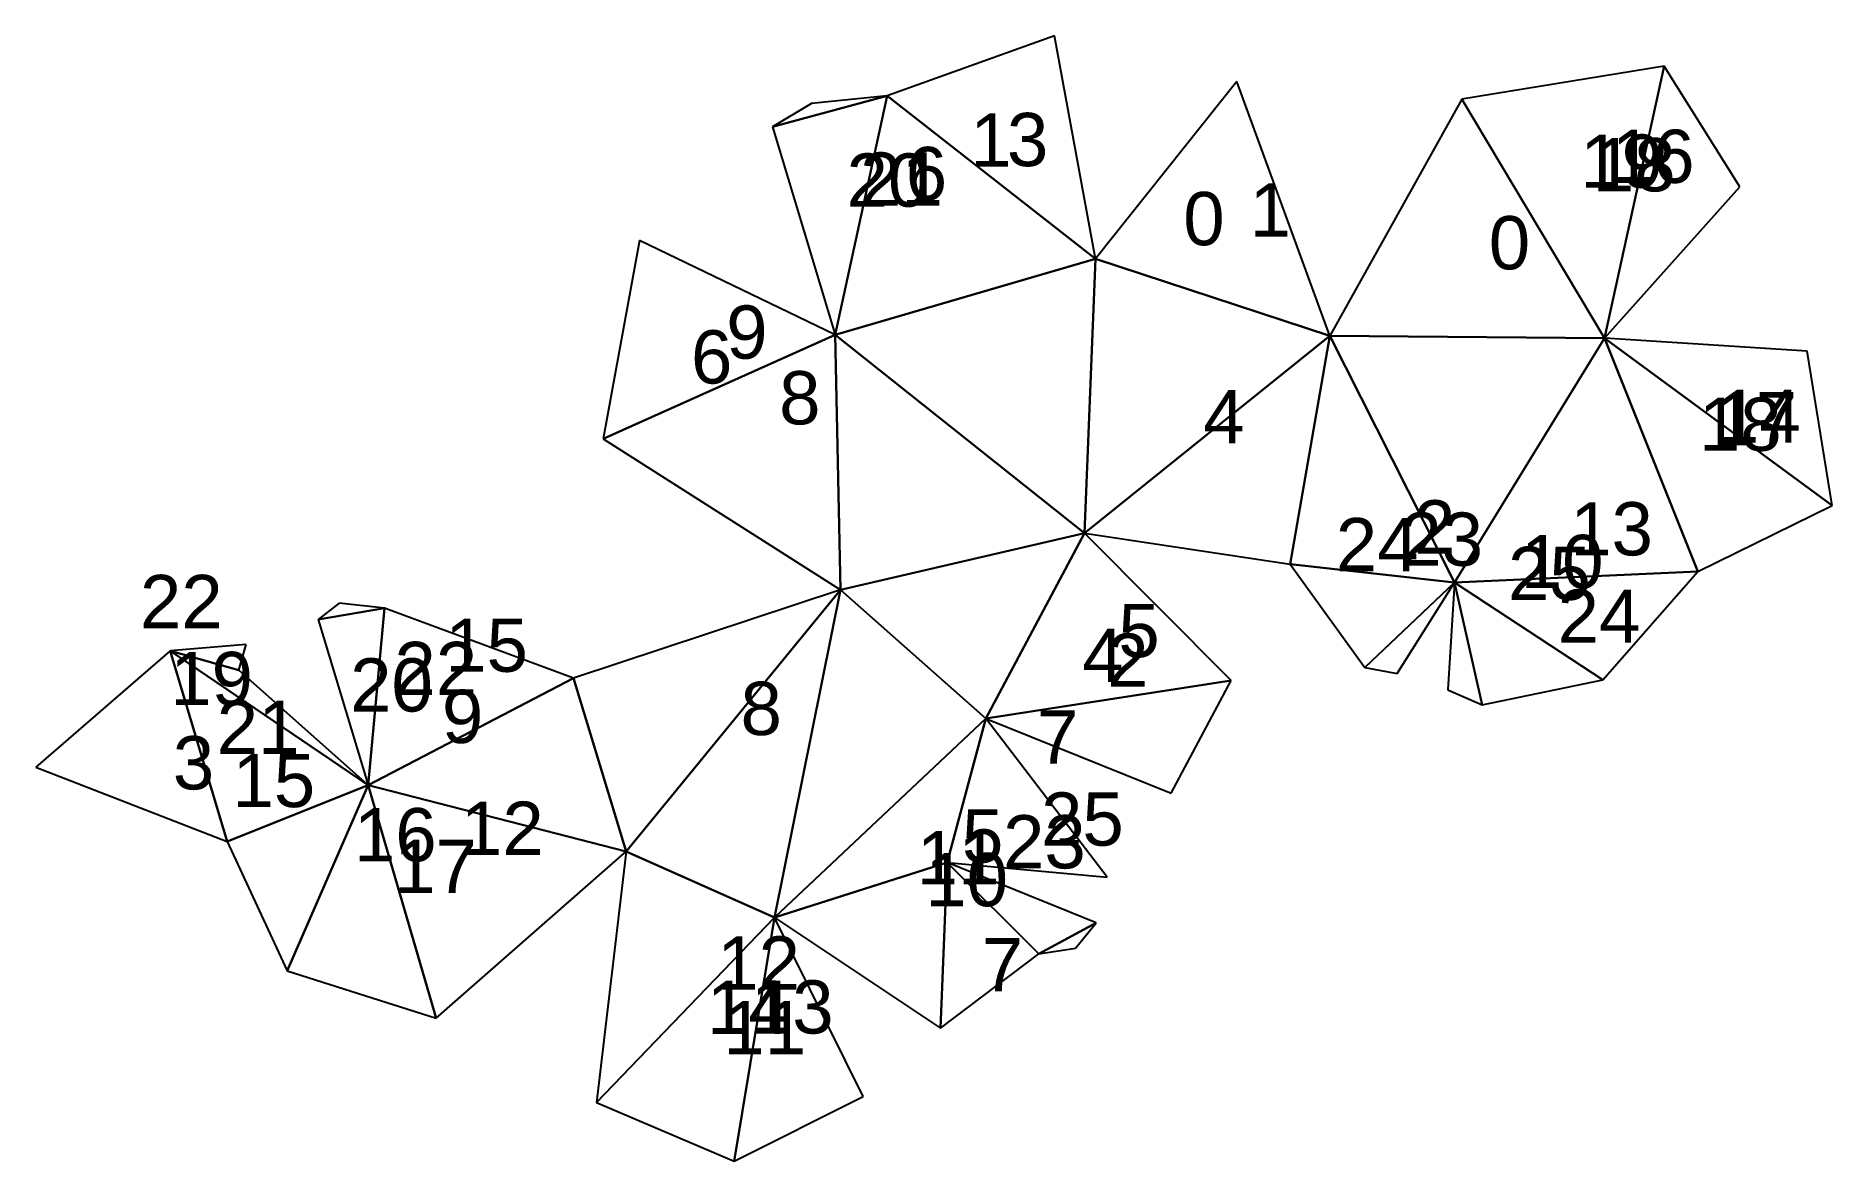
# Model space of a CAD drawing. Extents: x -5.37 to 1.37, y -3.47 to 0.76.
import ezdxf

# ---------------------------------------------------------------- set-up
doc = ezdxf.new("R2010")
doc.units = 0
doc.styles.get("Standard").update_dxf_attribs({"font": 'arial.ttf'})

msp = doc.modelspace()

# ---------------------------------------------------------------- linework, layer by layer
at = {"color": 0}
for p, q in [((-1.5489, 0.7582), (-2.1762, 0.5325)), ((-1.3945, -0.0793), (-1.5489, 0.7582)), ((0.7408, 0.6448), (-0.0198, 0.5201)), ((1.0247, 0.1916), (0.7408, 0.6448)), ((-0.8641, 0.5869), (-1.3945, -0.0793)), ((-0.5149, -0.3681), (-0.8641, 0.5869)), ((-2.461, 0.5038), (-2.6079, 0.416)), ((-2.1762, 0.5325), (-2.461, 0.5038)), ((-0.0198, 0.5201), (-0.5149, -0.3681)), ((-2.6079, 0.416), (-2.3718, -0.3651)), ((0.5157, -0.3767), (1.0247, 0.1916)), ((-3.1064, -0.0098), (-3.2428, -0.7549)), ((-2.3718, -0.3651), (-3.1064, -0.0098)), ((1.277, -0.4257), (0.5157, -0.3767)), ((1.3707, -1.0054), (1.277, -0.4257)), ((-3.2428, -0.7549), (-2.3521, -1.3221)), ((0.867, -1.2531), (1.3707, -1.0054)), ((-1.436, -1.1098), (-0.6637, -1.2258)), ((-0.8853, -1.6636), (-1.436, -1.1098)), ((-0.6637, -1.2258), (-0.3829, -1.6148)), ((0.5095, -1.6609), (0.867, -1.2531)), ((-2.3521, -1.3221), (-3.3544, -1.6545)), ((-0.2619, -1.6369), (-0.0466, -1.2956)), ((-0.0466, -1.2956), (-0.0713, -1.6984)), ((-4.2347, -1.3728), (-4.3128, -1.434)), ((-4.0646, -1.3913), (-4.2347, -1.3728)), ((-3.3544, -1.6545), (-4.0646, -1.3913)), ((-4.3128, -1.434), (-4.1259, -2.0569)), ((-4.5839, -1.5284), (-4.8692, -1.5517)), ((-4.611, -1.6238), (-4.5839, -1.5284)), ((-4.8692, -1.5517), (-5.3727, -1.9888)), ((-0.3829, -1.6148), (-0.2619, -1.6369)), ((-4.1259, -2.0569), (-4.611, -1.6238)), ((-1.1111, -2.0868), (-0.8853, -1.6636)), ((0.0565, -1.7547), (0.5095, -1.6609)), ((-0.0713, -1.6984), (0.0565, -1.7547)), ((-1.806, -1.8064), (-1.1111, -2.0868)), ((-1.3507, -2.4015), (-1.806, -1.8064)), ((-5.3727, -1.9888), (-4.6543, -2.2681)), ((-4.6543, -2.2681), (-4.4293, -2.7533)), ((-3.8699, -2.9319), (-3.1561, -2.3057)), ((-3.1561, -2.3057), (-3.2681, -3.2486)), ((-1.3921, -2.5729), (-1.9512, -2.3469)), ((-1.9512, -2.3469), (-1.3507, -2.4015)), ((-2.5994, -2.5539), (-1.9761, -2.9693)), ((-2.2669, -3.2252), (-2.5994, -2.5539)), ((-1.4695, -2.6685), (-1.3921, -2.5729)), ((-1.9761, -2.9693), (-1.6076, -2.6897)), ((-1.6076, -2.6897), (-1.4695, -2.6685)), ((-4.4293, -2.7533), (-3.8699, -2.9319)), ((-2.7516, -3.4684), (-2.2669, -3.2252)), ((-3.2681, -3.2486), (-2.7516, -3.4684))]:
    msp.add_line(p, q, dxfattribs=at)
at = {"color": 1}
for p, q in [((0.7408, 0.6448), (0.5157, -0.3767)), ((0.5157, -0.3767), (0.7408, 0.6448)), ((-2.1762, 0.5325), (-2.6079, 0.416)), ((-2.6079, 0.416), (-2.1762, 0.5325)), ((-2.1762, 0.5325), (-2.3718, -0.3651)), ((-2.3718, -0.3651), (-2.1762, 0.5325)), ((-2.1762, 0.5325), (-1.3945, -0.0793)), ((-1.3945, -0.0793), (-2.1762, 0.5325)), ((0.5157, -0.3767), (-0.0198, 0.5201)), ((-0.0198, 0.5201), (0.5157, -0.3767)), ((-2.3718, -0.3651), (-1.3945, -0.0793)), ((-1.3945, -0.0793), (-2.3718, -0.3651)), ((-1.3945, -0.0793), (-1.436, -1.1098)), ((-1.436, -1.1098), (-1.3945, -0.0793)), ((-1.3945, -0.0793), (-0.5149, -0.3681)), ((-0.5149, -0.3681), (-1.3945, -0.0793)), ((-2.3718, -0.3651), (-3.2428, -0.7549)), ((-3.2428, -0.7549), (-2.3718, -0.3651)), ((-2.3718, -0.3651), (-1.436, -1.1098)), ((-2.3718, -0.3651), (-2.3521, -1.3221)), ((-1.436, -1.1098), (-2.3718, -0.3651)), ((-2.3521, -1.3221), (-2.3718, -0.3651)), ((-1.436, -1.1098), (-0.5149, -0.3681)), ((-0.5149, -0.3681), (-1.436, -1.1098)), ((-0.5149, -0.3681), (-0.6637, -1.2258)), ((-0.6637, -1.2258), (-0.5149, -0.3681)), ((-0.5149, -0.3681), (0.5157, -0.3767)), ((-0.0466, -1.2956), (-0.5149, -0.3681)), ((-0.5149, -0.3681), (-0.0466, -1.2956)), ((0.5157, -0.3767), (-0.5149, -0.3681)), ((0.5157, -0.3767), (-0.0466, -1.2956)), ((-0.0466, -1.2956), (0.5157, -0.3767)), ((1.3707, -1.0054), (0.5157, -0.3767)), ((0.5157, -0.3767), (0.867, -1.2531)), ((0.5157, -0.3767), (1.3707, -1.0054)), ((0.867, -1.2531), (0.5157, -0.3767)), ((-2.3521, -1.3221), (-1.436, -1.1098)), ((-1.436, -1.1098), (-2.3521, -1.3221)), ((-1.436, -1.1098), (-1.806, -1.8064)), ((-1.806, -1.8064), (-1.436, -1.1098)), ((-0.6637, -1.2258), (-0.0466, -1.2956)), ((-0.0466, -1.2956), (-0.6637, -1.2258)), ((-0.0466, -1.2956), (0.867, -1.2531)), ((0.867, -1.2531), (-0.0466, -1.2956)), ((-3.1561, -2.3057), (-2.3521, -1.3221)), ((-2.3521, -1.3221), (-3.1561, -2.3057)), ((-2.3521, -1.3221), (-2.5994, -2.5539)), ((-2.5994, -2.5539), (-2.3521, -1.3221)), ((-2.3521, -1.3221), (-1.806, -1.8064)), ((-1.806, -1.8064), (-2.3521, -1.3221)), ((-0.3829, -1.6148), (-0.0466, -1.2956)), ((-0.0466, -1.2956), (-0.3829, -1.6148)), ((-0.0466, -1.2956), (0.0565, -1.7547)), ((0.5095, -1.6609), (-0.0466, -1.2956)), ((-0.0466, -1.2956), (0.5095, -1.6609)), ((0.0565, -1.7547), (-0.0466, -1.2956)), ((-4.0646, -1.3913), (-4.3128, -1.434)), ((-4.3128, -1.434), (-4.0646, -1.3913)), ((-4.0646, -1.3913), (-4.1259, -2.0569)), ((-4.1259, -2.0569), (-4.0646, -1.3913)), ((-4.1259, -2.0569), (-4.8692, -1.5517)), ((-4.8692, -1.5517), (-4.6543, -2.2681)), ((-4.611, -1.6238), (-4.8692, -1.5517)), ((-4.8692, -1.5517), (-4.1259, -2.0569)), ((-4.8692, -1.5517), (-4.611, -1.6238)), ((-4.6543, -2.2681), (-4.8692, -1.5517)), ((-4.1259, -2.0569), (-3.3544, -1.6545)), ((-3.3544, -1.6545), (-4.1259, -2.0569)), ((-3.3544, -1.6545), (-3.1561, -2.3057)), ((-3.1561, -2.3057), (-3.3544, -1.6545)), ((-0.8853, -1.6636), (-1.806, -1.8064)), ((-1.806, -1.8064), (-0.8853, -1.6636)), ((-2.5994, -2.5539), (-1.806, -1.8064)), ((-1.806, -1.8064), (-2.5994, -2.5539)), ((-1.806, -1.8064), (-1.9512, -2.3469)), ((-1.9512, -2.3469), (-1.806, -1.8064)), ((-4.1259, -2.0569), (-4.6543, -2.2681)), ((-4.6543, -2.2681), (-4.1259, -2.0569)), ((-4.4293, -2.7533), (-4.1259, -2.0569)), ((-4.1259, -2.0569), (-4.4293, -2.7533)), ((-4.1259, -2.0569), (-3.1561, -2.3057)), ((-4.1259, -2.0569), (-3.8699, -2.9319)), ((-3.1561, -2.3057), (-4.1259, -2.0569)), ((-3.8699, -2.9319), (-4.1259, -2.0569)), ((-3.1561, -2.3057), (-2.5994, -2.5539)), ((-2.5994, -2.5539), (-3.1561, -2.3057)), ((-2.5994, -2.5539), (-1.9512, -2.3469)), ((-1.9512, -2.3469), (-2.5994, -2.5539)), ((-1.9512, -2.3469), (-1.9761, -2.9693)), ((-1.9761, -2.9693), (-1.9512, -2.3469)), ((-1.9512, -2.3469), (-1.6076, -2.6897)), ((-1.6076, -2.6897), (-1.9512, -2.3469)), ((-3.2681, -3.2486), (-2.5994, -2.5539)), ((-2.5994, -2.5539), (-3.2681, -3.2486)), ((-2.5994, -2.5539), (-2.7516, -3.4684)), ((-2.7516, -3.4684), (-2.5994, -2.5539)), ((-1.6076, -2.6897), (-1.3921, -2.5729)), ((-1.3921, -2.5729), (-1.6076, -2.6897))]:
    msp.add_line(p, q, dxfattribs=at)

# ---------------------------------------------------------------- texts
for s, p in [('1', (-1.8651, 0.2669)), ('3', (-1.7271, 0.2689)), ('16', (0.5437, 0.2059)), ('6', (-2.107, 0.1412)), ('19', (0.4252, 0.1877)), ('18', (0.4722, 0.1743)), ('20', (-2.3293, 0.1166)), ('21', (-2.2786, 0.1202)), ('1', (-0.8164, 0.0046)), ('0', (-1.0652, -0.028)), ('0', (0.082, -0.1188)), ('9', (-2.7811, -0.4543)), ('6', (-2.9133, -0.5475)), ('8', (-2.5825, -0.7011)), ('4', (-0.9904, -0.7723)), ('18', (0.8706, -0.8004)), ('17', (0.929, -0.7794)), ('14', (0.9424, -0.7703)), ('2', (-0.199, -1.1861)), ('13', (0.3875, -1.1933)), ('24', (-0.4925, -1.2528)), ('23', (-0.2504, -1.2323)), ('10', (0.2019, -1.3161)), ('25', (0.154, -1.3606)), ('22', (-4.9822, -1.4666)), ('24', (0.3403, -1.5215)), ('5', (-1.3089, -1.5757)), ('15', (-3.8362, -1.6305)), ('4', (-1.4443, -1.6688)), ('22', (-4.0269, -1.7181)), ('2', (-1.3511, -1.6869)), ('19', (-4.8685, -1.7557)), ('20', (-4.193, -1.7797)), ('8', (-2.7273, -1.868)), ('21', (-4.6939, -1.9387)), ('9', (-3.8485, -1.898)), ('7', (-1.6147, -1.9758)), ('3', (-4.8587, -2.0723)), ('15', (-4.6349, -2.1387)), ('25', (-1.5992, -2.2837)), ('16', (-4.1789, -2.3424)), ('12', (-3.7768, -2.3181)), ('5', (-1.896, -2.347)), ('23', (-1.7418, -2.3691)), ('17', (-4.0279, -2.4615)), ('11', (-2.0659, -2.4288)), ('10', (-2.0336, -2.5109)), ('12', (-2.8149, -2.8243)), ('7', (-1.8216, -2.8307)), ('14', (-2.8532, -2.9904)), ('13', (-2.6886, -2.9893)), ('11', (-2.7916, -3.0671))]:
    msp.add_text(s, height=0.2, dxfattribs=at).set_placement(p)

doc.saveas('drawing.dxf')
